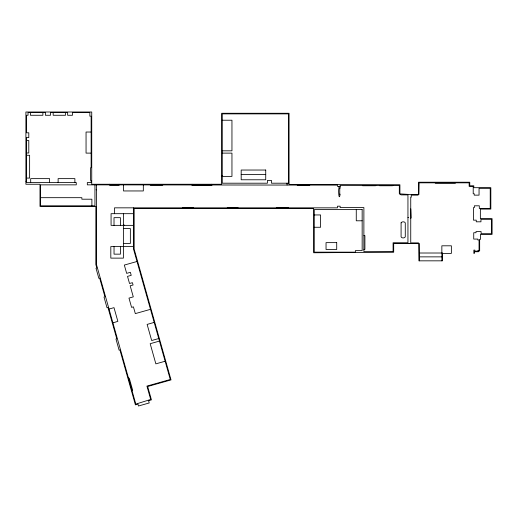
<?xml version="1.0" encoding="UTF-8"?>
<svg xmlns="http://www.w3.org/2000/svg" width="518" height="518" viewBox="0 0 518 518"><rect width="100%" height="100%" fill="white"/><g stroke="black" fill="none" stroke-linecap="round" stroke-linejoin="round"><path stroke-width="0.78" d="M94.943 184.855L94.943 205.808L40.598 205.808L40.598 184.855L76.275 184.855L76.275 182.569L26.502 182.569L26.502 137.62L28.788 137.62L28.788 132.796L26.502 132.796L26.502 115.274L28.024 115.274L28.024 112.607L45.422 112.607L45.422 115.274L50.499 115.274L50.499 112.607L67.644 112.607L67.644 115.274L72.468 115.274L72.468 112.607L89.867 112.607L89.867 116.162L91.136 116.162L91.136 167.715L90.533 167.715L90.533 180.471L91.136 180.471L91.136 182.569L87.322 182.569L87.322 184.855L337.471 185.114L337.471 186.383L340.138 186.383M132.045 390.721L132.53 389.801L129.306 378.373L128.36 377.648M119.004 184.253L118.745 184.635L109.997 184.635L109.738 184.253M119.321 184.855L119.069 185.237L109.674 185.237L109.421 184.855M162.879 184.855L162.626 185.237L150.434 185.237L150.181 184.855M182.686 207.841L182.938 207.459L193.097 207.459L193.35 207.841M183.009 208.443L183.262 208.061L192.774 208.061L193.033 208.443M211.823 184.253L211.571 184.635L192.275 184.635L192.023 184.253M212.147 184.855L211.888 185.237L191.958 185.237L191.699 184.855M227.253 207.841L227.512 207.459L237.794 207.459L238.047 207.841M227.577 208.443L227.829 208.061L237.471 208.061L237.73 208.443M276.269 207.841L276.521 207.459L288.079 207.459L288.332 207.841M276.593 208.443L276.845 208.061L287.755 208.061L288.008 208.443M309.79 185.114L309.537 185.489L297.474 185.489L297.222 185.114M375.822 185.366L375.569 185.748L362.613 185.748L362.36 185.366M392.838 185.366L392.579 185.748L379.629 185.748L379.377 185.366M455.562 182.828L455.309 183.204L435.373 183.204L435.12 182.828M410.742 218.253L411.124 218L410.787 208.858M112.911 322.869L117.858 321.361L113.999 307.653L109.02 309.058M137.011 261.493L124.326 265.067L126.67 273.368L130.374 272.319L131.222 275.33L127.519 276.379L129.526 283.501L132.42 282.686L133.074 285.004L130.167 285.768L133.288 296.853L128.976 298.122L131.585 307.375L133.417 306.857L135.321 313.61L150.498 309.337M154.189 322.416L147.131 324.404L151.677 340.533L158.735 338.545M159.453 341.09L150.181 343.706L155.86 363.856L165.132 361.24M222.241 120.221L231.954 120.221L231.954 150.829L222.241 150.829M91.136 132.032L86.053 132.032L86.053 153.114L91.136 153.114M26.502 140.54L28.788 140.54L28.788 152.985L26.502 152.985M222.241 153.121L231.954 153.121L231.954 176.385L222.241 176.385M241.187 174.605L265.728 174.605M221.646 175.783L222.241 175.783M25.9 181.268L26.502 181.268M288.461 183.204L271.497 183.204L271.497 180.426L267.43 180.426L267.43 183.204L222.241 183.204L222.241 113.876L288.461 113.876L288.461 183.463L287.063 183.463M339.426 188.157L340.138 188.157L340.138 185.366L399.313 185.366L399.313 193.492L399.779 194.224L401.126 194.878L407.944 194.891L407.944 242.761L393.091 242.761L393.091 251.644L363.882 251.644L363.882 207.589L340.138 207.589L340.138 206.19L337.471 206.19L337.471 207.841L114.497 207.841L114.497 213.681M96.089 189.808L96.465 189.808M339.426 194.25L340.138 194.25C338.901 202.26 338.137 188.856 338.999 188.157L338.869 186.383M40.598 197.682L81.863 197.682L81.863 199.203L91.893 199.203L91.893 205.808M133.56 213.681L111.072 213.681L111.072 225.362L133.56 225.362M314.238 214.951L320.584 214.951L320.584 227.266L314.238 227.266M407.944 217.456L408.547 217.456M362.16 220.791L356.267 220.791L356.267 209.615M123.388 224.76L123.99 224.76L123.99 225.362M123.388 228.548L130.361 228.548L130.361 243.466L123.388 243.466M363.882 235.651L364.899 235.651L364.899 249.365L363.882 249.365M393.693 243.486L418.641 243.628L418.9 260.832L442.45 260.832L442.45 252.816M133.56 246.568L110.813 246.568L110.813 258.126L123.388 258.126L123.388 213.681M419.502 253.011L441.873 253.011M442.45 253.393L451.372 253.393L451.372 245.804L441.848 245.804L441.873 260.832M419.502 256.863L441.873 256.863M419.502 260.832L419.405 243.667L418.395 242.897L410.742 242.884L410.742 197.177L411.247 197.177L411.247 195.144L417.793 195.144L418.913 194.483L419.12 182.828L469.153 182.828L469.153 186.383L473.212 186.383L473.212 193.745L474.229 193.745L474.229 195.144L479.053 195.144L479.053 188.287L490.229 188.287L490.229 208.476L479.305 208.476L479.305 205.808L474.358 205.808L474.358 207.589L473.465 207.589L473.465 220.156L476.262 220.156L476.262 221.808L480.957 221.808L480.957 219.269L491.498 219.269L491.498 233.741L481.086 233.741L481.086 231.585L476.01 231.585L476.01 232.731L473.724 232.731L473.724 239.076L477.784 239.076L477.784 239.964L479.053 239.964L479.053 250.375L477.913 250.375L477.913 251.139L474.864 251.139L474.864 250.123L473.847 250.123L473.847 253.393L474.449 253.393L474.449 251.742L478.515 251.742L478.515 250.977L479.655 250.977L479.655 239.361L480.484 239.361L480.484 234.343L492.1 234.343L492.1 218.667L480.361 218.667L480.361 209.078L490.831 209.078L490.831 187.684L473.815 187.684L473.815 185.781L469.755 185.781L469.755 182.226L418.518 182.226L418.402 194.166L417.761 194.541L410.644 194.541L400.323 193.913L399.915 193.363L399.915 184.764L289.063 184.512L289.063 113.274L221.646 113.274L221.646 184.253L91.738 184.253L91.738 112.005L25.9 112.005L25.9 184.253L39.996 184.253L39.996 206.41L95.862 206.41L95.824 264.484L96.827 268.033L96.011 268.259L98.854 278.334L99.663 278.101L104.94 296.801L104.008 297.067L107.012 307.718L107.938 307.452L116.783 338.811L115.974 339.037L119.108 350.155L119.917 349.922L135.405 404.849L137.956 404.131L138.481 405.995L149.223 402.965L148.575 400.679L151.437 399.87L147.662 386.499L171.024 379.914L134.162 249.171L134.162 208.443L313.636 208.443L313.636 252.758L393.693 252.247L393.693 243.363L410.139 243.486M339.756 188.157L339.756 194.25M287.063 183.204L287.063 184.984M143.324 184.855L143.324 190.954L123.511 190.954L123.511 184.855M133.56 207.841L133.534 249.171L170.286 379.5L146.924 386.085L150.693 399.456L135.82 404.105L96.426 264.4L96.465 184.855M120.416 246.568L120.416 254.15L114.038 254.15L114.038 246.568M120.396 225.362L120.396 217.664L114.018 217.664L114.018 225.362M74.883 182.569L74.883 178.632L58.12 178.632L58.12 182.569M65.482 112.607L65.482 115.274L53.166 115.274L53.166 112.607M49.611 182.569L49.611 178.632L30.691 178.632L30.691 182.569M42.884 112.607L42.884 115.274L30.439 115.274L30.439 112.607M26.502 137.62L26.502 155.27L29.63 155.27L29.63 178.075L26.502 178.075L26.502 182.569M401.094 222.85L401.087 236.791C401.476 238.325 404.895 238.325 405.277 236.791L405.277 222.947C404.888 221.439 401.657 221.458 401.094 222.85M265.728 170.034L241.187 170.034L241.187 179.778L265.728 179.778L265.728 170.034M362.16 209.615L314.238 209.615L314.238 252.156L355.38 252.156L355.38 250.634L362.16 250.634L362.16 209.615M336.713 242.631L326.042 242.631L326.042 249.488L336.713 249.488L336.713 242.631"/></g></svg>
